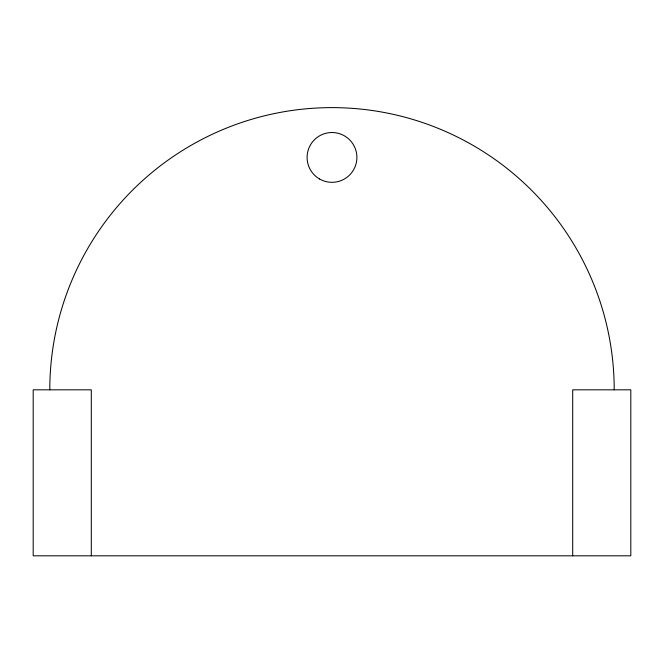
<?xml version="1.0" encoding="UTF-8"?>
<svg xmlns="http://www.w3.org/2000/svg" width="664" height="664" viewBox="0 0 664 664"><rect width="100%" height="100%" fill="white"/><g stroke="black" fill="none" stroke-linecap="round" stroke-linejoin="round"><path stroke-width="1" d="M572.7 555.818L572.7 389.826L630.8 389.826L630.8 555.818L33.2 555.818L33.2 389.826L91.3 389.826L91.3 555.818M49.792 389.826A282.208 282.208 0 0 1 332 107.618A282.208 282.208 0 0 1 614.208 389.826M319.542 178.989A24.908 24.908 0 0 0 356.9 157.418A24.908 24.908 0 0 0 319.542 135.854A24.908 24.908 0 0 0 319.542 178.989"/></g></svg>
